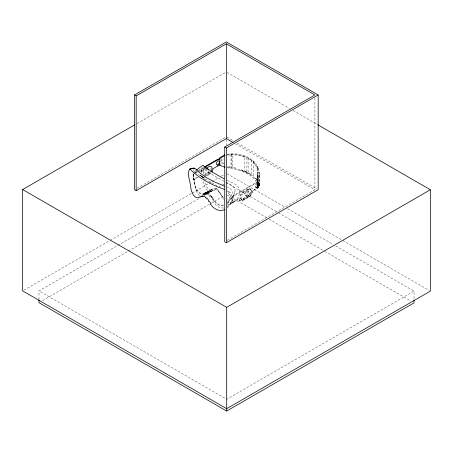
<?xml version="1.0" encoding="UTF-8"?>
<svg xmlns="http://www.w3.org/2000/svg" width="453" height="453" viewBox="0 0 453 453"><rect width="100%" height="100%" fill="white"/><g stroke="black" fill="none" stroke-linecap="round" stroke-linejoin="round"><path stroke-width="0.34" stroke-dasharray="2.27 1.7" d="M257.865 173.969L257.23 180.492L257.23 186.896L258.589 187.089L259.127 185.99L259.088 172.491L257.689 166.783M259.127 174.009L258.465 180.673L258.465 187.083L257.23 186.896M228.023 155.555L228.046 154.83M203.391 171.585L203.448 173.012M193.069 174.088C194.111 181.092 194.479 193.584 203.244 194.869L212.514 190.679L204.28 194.32M227.1 154.977C239.388 152.638 256.608 158.199 257.831 172.491L257.865 185.951L257.349 186.919M193.323 170.758L193.448 169.535M234.982 191.347L235.056 190.458A5.277 3.783 43.5 0 0 234.546 188.289M229.371 155.396L229.45 154.671M229.914 168.154L230.016 167.434L227.112 166.936L227.129 167.661C238.352 170 254.614 173.12 257.865 185.951M230.883 155.294L231.024 154.575L232.587 154.547L232.587 167.208L235.367 167.87M193.686 173.827C194.161 180.566 194.694 192.502 202.825 194.065L212.434 189.36A25.102 13.103 52.5 0 1 213.635 188.725M232.378 155.26L232.587 154.547M234.405 193.929L232.378 197.542L227.106 202.638M233.867 155.266L234.133 154.564M235.339 155.328L235.668 154.637M227.106 207.859C233.221 202.865 237.055 190.135 227.106 187.14M230.135 204.099C233.38 199.575 232.593 192.689 227.089 190.436M236.794 155.475L237.179 154.796M231.591 201.511L228.85 205.254M229.614 204.926L231.115 202.344M238.221 155.668L238.669 155M239.626 155.894L240.13 155.243M227.196 202.491C229.994 199.433 230.854 193.918 226.879 191.409M240.996 156.211L241.557 155.577M227.327 203.708C230.962 200.413 231.908 193.822 227.27 190.934M242.338 156.574L242.955 155.957L244.309 156.376L244.309 170.832M228.788 205.317L227.106 206.772M231.834 198.137L229.971 199.53L227.661 199.841M243.635 156.97L244.309 156.376M194.371 171.823L195.855 170.577M244.897 157.429L245.622 156.857M223.986 181.274L213.856 175.549L205.368 169.898L204.235 169.75L203.663 170.385A5.289 2.089 72.1 0 0 203.38 171.568M226.925 204.852C232.627 204.003 237.984 200.226 239.28 194.428A24.972 18.471 39 0 0 239.835 191.143A7.248 5.345 39.2 0 0 239.36 188.924C237.23 183.295 230.351 182.502 225.832 179.682M137.021 123.51L225.09 72.661M136.993 188.318L225.135 137.429M195.549 172.049L197.972 170.651M198.578 170.3L204.026 167.157M194.269 173.408L203.952 167.814M200.696 171.517A4.207 2.429 -60 0 1 202.689 169.099L204.354 168.137M205.407 168.103L203.182 169.388A4.207 2.429 -60 0 0 201.189 171.806M201.727 172.112A4.207 2.429 -60 0 1 203.72 169.694L205.385 168.731M193.131 174.128L193.131 179.569L198.89 176.245M193.131 179.569L193.663 179.881L198.272 177.219M204.462 174.903L208.346 172.661A4.207 2.429 -60 0 0 209.099 172.01M203.844 175.832L208.844 172.944A4.207 2.429 -60 0 0 209.597 172.293M205.492 175.498L209.377 173.256A4.207 2.429 -60 0 0 210.13 172.604M202.627 177.735L203.827 177.044M204.428 176.698L209.229 173.924A4.468 2.582 -60 0 0 210.809 172.519M203.159 178.046L204.36 177.355M206.766 175.968L209.767 174.235A4.468 2.582 -60 0 0 211.347 172.831M248.414 159.105L249.28 158.601M23.873 290.186L109.496 240.753M110.107 240.396L191.455 193.437M192.066 193.08L208.578 183.55M209.19 183.193L211.636 181.783M212.247 181.432L218.975 177.548M221.421 176.132L223.867 174.722M38.975 299.207L38.975 290.894L199.377 198.284M204.275 195.458L217.746 187.678M218.357 187.327L221.415 185.56M222.027 185.209L223.867 184.144M42.644 300.554L127.746 251.421M128.358 251.07L223.867 195.928M232.468 196.16L256.675 182.185L257.213 182.497A3.749 2.163 -60 0 1 259.863 184.026A3.749 2.163 -60 0 1 257.213 188.618L252.27 191.472A4.468 2.582 -60 0 1 249.105 196.947L242.502 200.758L241.964 200.453A4.468 2.582 -60 0 1 238.805 198.624L232.468 202.281L232.468 196.16L233.006 196.466L257.213 182.497M242.525 192.1L247.525 189.212A4.207 2.429 -60 0 1 250.809 190.351A4.207 2.429 -60 0 1 248.182 195.656L243.187 198.544A4.207 2.429 -60 0 1 239.897 197.406A4.207 2.429 -60 0 1 242.525 192.1L243.861 192.87L248.861 189.988A4.207 2.429 -60 0 1 252.145 191.121A4.207 2.429 -60 0 1 249.518 196.432L244.524 199.314A4.207 2.429 -60 0 1 241.239 198.182A4.207 2.429 -60 0 1 243.861 192.87M241.964 200.453L248.572 196.636A4.468 2.582 -60 0 0 251.732 191.16L256.675 188.306A3.749 2.163 -60 0 0 259.326 183.714A3.749 2.163 -60 0 0 256.675 182.185M232.468 202.281L233.006 202.593L239.343 198.935A4.468 2.582 -60 0 0 242.502 200.758M227.168 240.39L314.914 189.728L314.914 97.791M414.025 298.731L414.025 291.109L226.687 399.269L38.975 290.894M249.484 159.779L250.396 159.275M202.825 194.065L212.338 189.416M203.244 194.869L210.871 191.415M204.116 193.425L212.434 189.36L203.844 193.527M204.546 194.218L212.514 190.679M251.46 161.217L252.457 160.798M233.278 202.565L230.164 203.057L227.717 202.412M195.13 172.74L198.38 171.67M199.031 171.461L204.235 169.75M211.54 189.988C207.717 190.622 206.155 185.605 205.283 182.729M211.183 191.574C205.651 192.304 204.043 184.722 202.933 180.639M253.969 163.697L255.067 163.374M254.677 164.586L255.809 164.297M223.499 205.911C218.844 206.455 214.994 202.831 212.831 199.065M223.499 205.056C219.569 205.866 215.911 202.95 213.963 199.773M205.583 193.035L205.277 193.097M227.083 154.246C237.774 152.667 250.651 155.379 256.783 165.062M215.271 189.807L215.611 189.762A3.177 1.755 58.2 0 1 216.857 190.067L217.078 190.192A3.177 1.784 58.6 0 1 218.142 191.211M206.347 194.394L206.704 194.343A3.375 1.852 58.6 0 1 208.018 194.631L208.255 194.807M256.823 168.522L258.04 168.363L257.593 167.293M194.167 172.112L194.852 172.123M257.179 169.575L258.414 169.456M257.463 170.639L258.708 170.56M207.259 193.686L207.938 193.686A3.465 1.92 58.7 0 1 208.986 194.133L209.999 195.09M257.604 184.144L258.856 184.082L259.127 185.99M223.867 208.04C219.394 208.51 215.373 205.385 213.25 201.67M207.259 192.87L207.938 192.95A4.581 2.503 58 0 1 209.054 193.488L211.092 195.668M257.791 172.74L259.054 172.729M257.842 185.396L259.105 185.402M228.001 166.364L230.084 166.704M227.406 166.981L227.876 167.061M230.016 167.434C237.808 169.297 246.183 170.991 252.836 175.685M231.024 154.575L231.024 166.897L232.587 167.208M240.418 170.118L249.28 173.369L245.101 171.223M241.557 169.801L242.955 170.322M242.819 170.985C249.116 173.686 256.375 177.197 258.856 184.082M225.832 182.219L232.106 185.453L234.529 188.295M195.243 172.259L203.737 178.08L214.982 184.586M215.628 184.92L217.038 185.668M226.925 72.31L289.427 108.392M293.102 110.515L316.998 124.309M226.97 137.072L233.708 140.962M237.378 143.08L316.953 189.02M235.52 143.895L314.914 189.728M258.55 181.998L259.088 182.31M257.746 183.391A2.14 1.234 -60 0 1 257.066 186.71A2.14 1.234 -60 0 1 255.215 185.639A2.14 1.234 -60 0 1 257.746 183.391L259.042 184.139A2.14 1.234 -60 0 1 258.363 187.457A2.14 1.234 -60 0 1 256.511 186.387A2.14 1.234 -60 0 1 259.042 184.139M255.605 187.1L256.902 187.848M256.675 188.306L257.213 188.618M226.925 173.663L285.135 207.27M287.587 208.686L342.117 240.169M342.728 240.52L429.127 290.401M249.711 188.68L251.047 189.456M251.732 191.16L252.27 191.472M247.525 189.212L248.861 189.988M247.797 190.99A2.565 1.484 -60 0 1 246.981 194.96A2.565 1.484 -60 0 1 244.756 193.68A2.565 1.484 -60 0 1 247.797 190.99L249.133 191.761A2.565 1.484 -60 0 1 248.318 195.736A2.565 1.484 -60 0 1 246.098 194.45A2.565 1.484 -60 0 1 249.133 191.761M226.313 182.735L277.678 212.383M278.289 212.74L333.317 244.507M335.764 245.922L414.025 291.109M202.689 169.099L203.72 169.694M208.346 172.661L209.377 173.256M248.182 195.656L249.518 196.432M209.229 173.924L209.767 174.235M248.572 196.636L249.105 196.947M245.226 195.43L246.568 196.206M243.187 198.544L244.524 199.314M201.16 176.075L202.191 176.67M240.996 199.077L242.338 199.847M238.805 198.624L239.343 198.935M239.728 200.673L240.266 200.979M226.925 194.864L268.504 218.873M269.116 219.224L324.144 250.996M324.756 251.347L410.967 301.12M205.469 179.852L205.866 180.09M203.737 178.771L204.892 179.496M217.242 189.099L216.993 188.918A3.539 1.954 58.7 0 0 215.571 188.397M252.836 161.109L254.263 162.485M199.445 195.77C194.003 190.164 194.456 181.415 193.442 174.162M223.522 197.757L221.296 194.869M258.38 182.757L255.668 178.182L257.072 179.852M223.652 199.439L221.71 196.698M211.285 196.84L210.968 196.398M210.101 196.93L209.377 195.9A3.375 1.835 57.6 0 0 208.25 194.83M218.165 190.067L218.776 190.951M218.131 191.223L218.805 192.202M213.035 198.386L212.717 197.933M257.576 180.583L258.04 181.37M221.46 195.141L221.698 195.52M220.481 193.544L220.203 193.103M255.668 178.182L257.689 181.489M258.414 182.117L258.708 182.882M258.844 183.306L259.054 184.292M202.332 177.933L202.078 176.585M203.997 177.242L204.201 178.329M259.127 173.357L259.088 172.491L259.105 186.279L259.105 174.733L258.465 180.673L257.23 180.492L257.848 174.671L257.848 186.217L257.831 172.491L257.865 173.335M231.806 154.564L231.891 167.066M253.391 161.704L253.391 176.138M251.455 160.068L251.455 174.699M248.114 158.04L248.114 172.706M246.891 157.429L246.891 172.066M233.006 196.466L233.006 202.593M226.313 139.524L226.313 145.153M193.663 173.754L193.663 179.881M203.98 194.365A26.682 13.794 52.4 0 1 205.311 193.844M211.613 196.483A35.136 14.604 56.7 0 1 213.216 198.782M210.09 194.943A35.872 12.967 56.4 0 1 211.07 196.268M205.577 193.748A27.695 14.015 48.6 0 1 207.117 193.488M214.048 190.198A28.273 14.219 45.7 0 1 215.362 189.943M212.553 190.736A28.494 14.649 49 0 1 213.731 190.283M201.353 172.519A30.391 10.934 74.4 0 1 201.036 168.697M201.194 168.856A7.248 2.492 75 0 1 201.279 167.553M220.764 194.479A37.825 16.025 57.1 0 1 222.055 196.545M219.382 191.647A37.191 14.592 57.1 0 1 221.098 194.224M203.788 193.448A27.746 14.173 51.8 0 1 205.186 192.95M205.469 192.865A28.749 14.32 47.9 0 1 207.078 192.644M210.77 196.087A36.291 13.392 56.1 0 1 212.338 198.267M212.921 198.476A35.617 15.119 56.4 0 1 213.844 199.847M220.373 193.607A33.205 14.53 57.3 0 1 221.183 194.92M234.948 191.33A20.306 14.439 44.7 0 1 234.382 193.918M203.663 174.128A24.892 10 72.1 0 1 203.561 173.103M213.89 188.624A24.915 12.797 48.8 0 1 215.294 188.284M217.276 189.111A3.539 1.954 58.7 0 1 218.187 190.073M218.465 191.245A32.882 12.695 57.2 0 1 219.847 193.329M202.321 176.444A4.207 2.429 -60 0 1 200.56 174.694M202.859 176.749A4.207 2.429 -60 0 1 201.279 175.77M208.51 170.883A2.565 1.484 -60 0 1 206.443 173.595A2.565 1.484 -60 0 1 204.954 172.214A2.565 1.484 -60 0 1 206.761 169.258M201.828 176.155A4.207 2.429 -60 0 1 200.062 174.411M210.956 168.256A4.207 2.429 -60 0 1 210.741 169.241M223.805 163.901A2.622 2.112 -6.6 0 1 220.9 161.868A2.622 2.112 -6.6 0 1 223.901 159.694M223.703 162.989A2.622 2.112 -6.6 0 1 220.809 161.24M220.821 160.685A2.622 2.112 -6.6 0 1 223.799 158.782M212.349 199.269A39.094 14.015 56 0 1 213.776 201.477M210.894 196.098A38.171 11.971 56.1 0 1 212.836 198.941M203.431 195.198A29.643 14.485 46.8 0 1 204.58 194.648M204.864 194.53A29.196 13.839 42.1 0 1 206.189 194.19M248.057 189.524L243.063 192.406A4.207 2.429 -60 0 0 240.435 197.718A4.207 2.429 -60 0 0 243.72 198.85L248.72 195.968A4.207 2.429 -60 0 0 251.341 190.656A4.207 2.429 -60 0 0 248.057 189.524M257.072 166.279L256.783 165.775L258.38 168.629L257.072 166.279M257.604 187.015A2.14 1.234 -60 0 0 258.284 183.703A2.14 1.234 -60 0 0 255.752 185.945A2.14 1.234 -60 0 0 257.604 187.015"/><path stroke-width="0.68" d="M201.528 166.517L202.231 165.673L203.25 165.713M224.971 167.197L219.767 165.271L219.767 158.861L222.151 156.959L224.886 155.594M219.45 159.428L219.45 158.148L220.028 157.627L224.779 154.864M194.043 168.239L194.875 168.318L200.464 173.448L206.506 177.621L213.771 181.585L224.297 186.098M196.409 170.147L200.838 166.687M202.718 195.792L200.86 196.387M189.609 169.077L194.077 168.21C183.516 167.259 191.109 182.655 190.826 188.108C191.494 192.038 194.614 200.385 199.784 196.953M134.547 94.96L226.358 41.953L318.176 94.96L318.176 189.728L226.358 242.74L224.728 241.794L224.728 147.027L314.914 94.96L226.358 43.839L136.177 95.906L134.547 94.96L134.547 189.728L136.177 190.673L226.358 138.607L233.08 142.48M317.61 124.666L430.35 189.756L430.35 291.109L226.687 408.691L22.65 290.894L22.65 189.541L134.575 124.92M224.728 147.027L226.358 147.972L318.176 94.96M204.626 166.806L217.338 159.473A3.749 2.163 -60 0 1 219.212 159.286M204.558 167.468L217.87 159.779A3.749 2.163 -60 0 1 219.745 159.598M205.939 168.414L208.72 166.812A4.207 2.429 -60 0 1 211.817 167.18A4.207 2.429 -60 0 1 210.809 171.778M219.745 163.924A3.749 2.163 -60 0 1 217.87 165.906L212.927 168.759A4.468 2.582 -60 0 1 211.998 171.874M22.65 189.541L226.687 307.338L430.35 189.756M38.975 299.903L38.975 302.672L226.687 411.047L414.025 302.887L414.025 300.113M224.631 209.643C219.28 212.253 213.069 208.51 210.317 203.805M194.314 168.137L189.864 169.043C199.439 178.584 211.834 185.062 224.631 189.422M202.859 196.228L203.68 196.206A3.896 2.101 57.3 0 1 204.665 196.585L204.92 196.738A3.896 2.101 57.3 0 1 205.645 197.355M220.067 164.852L219.45 164.558L219.767 165.271M223.986 178.737L212.338 172.129L203.255 165.713M217.338 159.473L217.87 159.779M217.338 165.594L217.87 165.906M205.673 197.361L206.913 198.941M208.833 201.63L208.459 201.087M219.45 158.148L219.767 158.861M226.687 307.338L226.687 411.047M226.358 43.839L226.358 138.607M226.358 147.972L226.358 242.74M136.177 95.906L136.177 190.673M207.231 169.06A2.565 1.484 -60 0 1 208.51 169.801M201.591 196.67A31.472 14.156 39.6 0 1 203.074 196.5M199.898 197.095A31.319 14.762 44.2 0 1 201.211 196.727M209.309 201.274A40.56 14.071 55.3 0 1 210.855 203.544M207.27 198.437A40.47 11.093 55.2 0 1 208.901 200.702M218.261 164.303A2.14 1.234 -60 0 0 218.941 160.991A2.14 1.234 -60 0 0 216.409 163.233A2.14 1.234 -60 0 0 218.261 164.303"/></g></svg>
